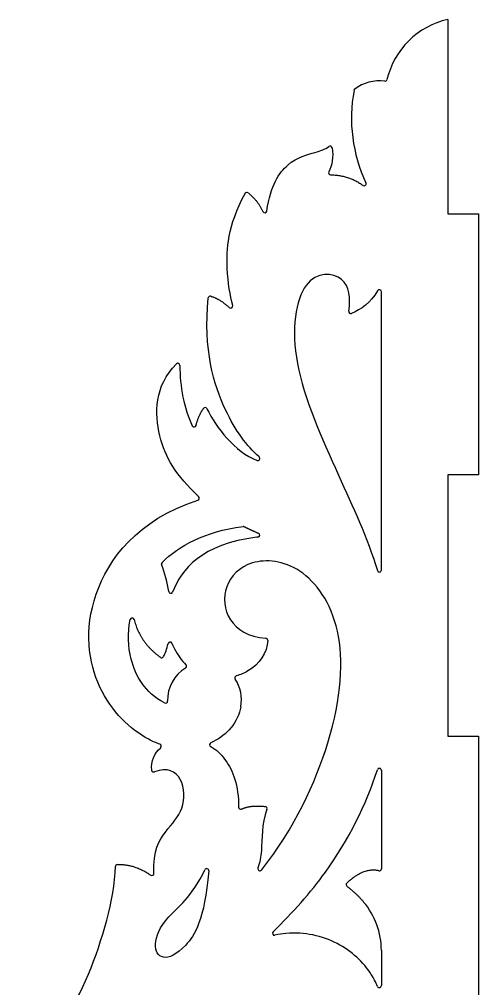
# Model space of a CAD drawing. Header units: millimetres. Extents: x -402 to 430, y -249 to 297.
# Drawn here: x -226.6 to -136.9, y 107.7 to 297 of the extents above; entities that cross this region are included whole.
import ezdxf

# ---------------------------------------------------------------- set-up
doc = ezdxf.new("R2010")
doc.units = ezdxf.units.MM
doc.header["$MEASUREMENT"] = 0
doc.layers.add('Layer 03', color=5, linetype='Continuous')

msp = doc.modelspace()

# ---------------------------------------------------------------- linework, layer by layer
at = {"layer": 'Layer 03'}
for p, q in [((-155.88, 189.49), (-155.88, 243.84)), ((-180.02, 195.9), (-180.2, 195.88)), ((-155.88, 150.35), (-155.88, 131.12)), ((-155.88, 115.16), (-155.88, 108.3))]:
    msp.add_line(p, q, dxfattribs=at)
msp.add_lwpolyline([(-142.88, 297.05), (-142.88, 259.05), (-136.88, 259.05), (-136.88, 208.05), (-142.88, 208.05), (-142.88, 157.05), (-136.88, 157.05), (-136.88, 106.05), (-142.88, 106.05), (-142.88, 55.05), (-136.88, 55.05), (-136.88, 4.05), (-142.88, 4.05), (-142.88, -46.95), (-136.88, -46.95), (-136.88, -97.95), (-142.88, -97.95), (-142.88, -148.95), (-136.88, -148.95), (-136.88, -199.95), (-142.88, -199.95)], dxfattribs=at)
for centre, radius, start, end in [((-139.42, 281.62), 15.81, 102.6729, 166.6167), ((-156.25, 276.96), 8.09, 82.7729, 126.7541), ((-155.18, 285.38), 0.4, 262.7729, 346.6167), ((-132.17, 277.77), 29.57, 169.4489, 205.3205), ((-160.85, 283.11), 0.4, 126.7541, 169.4489), ((-165.92, 271.91), 0.4, 9.5774, 126.5717), ((-165.84, 267.08), 0.4, 148.9288, 269.0781), ((-159.27, 264.95), 0.4, 233.9521, 25.3205), ((-182.19, 262.86), 0.4, 51.2361, 151.9905), ((-178.68, 259.67), 0.4, 204.2516, 351.5408), ((-156.28, 243.84), 0.4, 360, 149.5521), ((-189.35, 242.6), 0.4, 72.8574, 174.7253), ((-185.33, 241.03), 0.4, 226.5831, 14.3213), ((-161.87, 239.99), 0.4, 171.8195, 290.8528), ((-195.67, 229.47), 0.4, 359.4542, 135.1785), ((-190.33, 220.83), 0.4, 26.2278, 144.5014), ((-192.5, 217.83), 0.4, 205.7947, 345.4859), ((-180.04, 211.27), 0.4, 249.4857, 48.062), ((-191.89, 203.54), 0.4, 288.4383, 46.485), ((-182.86, 197.58), 0.4, 64.1685, 97.2669), ((-180.07, 196.3), 0.4, 276.5587, 66.3494), ((-198.46, 190.69), 0.4, 134.557, 200.5452), ((-156.28, 189.49), 0.4, 197.0044, 0), ((-197.06, 185.33), 0.4, 189.3009, 338.9645), ((-204.59, 179.73), 0.4, 13.4296, 168.4949), ((-178.49, 175.76), 0.4, 356.9649, 86.4903), ((-197.18, 175.02), 0.4, 22.6199, 167.1176), ((-198.82, 172.75), 0.4, 234.3137, 331.321), ((-194.36, 170.68), 0.4, 300.9359, 44.7279), ((-190.45, 164.14), 7.22, 120.9359, 181.8956), ((-184.13, 168.41), 0.4, 106.7863, 214.0835), ((-190.45, 164.14), 7.22, 348.8654, 34.0835), ((-198.07, 163.89), 0.4, 242.3009, 1.8956), ((-199.3, 155.07), 0.4, 312.8635, 70.1349), ((-189.05, 155.36), 0.4, 114.4634, 240.4859), ((-200.39, 150.43), 0.4, 185.8491, 291.9807), ((-156.28, 150.35), 0.4, 0, 162.2124), ((-183.4, 143.15), 0.4, 179.429, 294.3677), ((-178.64, 142.9), 0.4, 340.0321, 83.4534), ((-207.47, 131.54), 0.4, 93.2064, 178.4419), ((-190.02, 130.75), 0.4, 355.2244, 153.8655), ((-179.63, 131.13), 0.4, 161.5066, 321.4778), ((-156.28, 131.12), 0.4, 257.0247, 360), ((-200.74, 130.21), 0.4, 235.5007, 2.5955), ((-162.38, 128.02), 0.4, 133.3771, 233.1888), ((-170.54, 115.16), 14.65, 0, 40.2551), ((-176.78, 118.54), 0.4, 134.1102, 282.6122), ((-251.87, 126.19), 41.78, 307.1454, 337.9984), ((-156.28, 108.3), 0.4, 202.6952, 0)]:
    msp.add_arc(centre, radius, start, end, dxfattribs=at)
for points, knots in [([(-178.29, 259.61), (-177.53, 264.67), (-174.13, 269.76), (-168.64, 271.07), (-166.92, 271.66), (-166.16, 272.23)], [0.700636, 0.700636, 0.700636, 0.700636, 7.37762, 14.75524, 20.831624, 20.831624, 20.831624, 20.831624]), ([(-184.95, 241.13), (-185.46, 243.15), (-186.35, 248.43), (-185.96, 256.61), (-182.54, 263.05)], [-22.413442, -22.413442, -22.413442, -22.413442, -12.526109, -0.262796, -0.262796, -0.262796, -0.262796]), ([(-162.26, 240.05), (-161.89, 242.62), (-162.36, 247.43), (-171.77, 248.09), (-174.44, 230.8), (-164.61, 208.55), (-158.67, 195.93), (-156.67, 189.37)], [-713.846122, -713.846122, -713.846122, -713.846122, -690.259011, -664.693862, -639.128712, -613.563563, -591.522125, -591.522125, -591.522125, -591.522125]), ([(-179.77, 211.57), (-182.21, 213.76), (-186.91, 219.91), (-190.69, 232.47), (-189.75, 242.63)], [-33.872614, -33.872614, -33.872614, -33.872614, -18.373209, -0.279335, -0.279335, -0.279335, -0.279335]), ([(-191.61, 203.83), (-196.03, 208.02), (-200.18, 214.6), (-200.28, 225.39), (-195.95, 229.75)], [-32.121595, -32.121595, -32.121595, -32.121595, -16.348012, -0.80591, -0.80591, -0.80591, -0.80591]), ([(-199.16, 155.45), (-199.89, 155.71), (-204.24, 157.64), (-212.26, 165.21), (-214.92, 183.94), (-203.66, 199.2), (-191.76, 203.16)], [-59.193075, -59.193075, -59.193075, -59.193075, -55.448872, -36.965914, -18.482955, -0.322719, -0.322719, -0.322719, -0.322719]), ([(-179.31, 130.88), (-172.85, 139.01), (-164.01, 158.29), (-162.81, 179.21), (-171.57, 191.11), (-181.92, 191.9), (-187.04, 186.52), (-186.45, 179.43), (-181.95, 176.37), (-178.47, 176.16)], [573.199115, 573.199115, 573.199115, 573.199115, 596.788787, 623.915551, 651.042315, 678.169079, 705.295843, 732.422607, 758.599923, 758.599923, 758.599923, 758.599923]), ([(-198.25, 163.53), (-202.17, 165.59), (-205.23, 171.05), (-205.53, 177.12), (-204.98, 179.81)], [-53.205959, -53.205959, -53.205959, -53.205959, -38.571552, -27.801821, -27.801821, -27.801821, -27.801821]), ([(-196.81, 175.17), (-196.65, 174.79), (-195.9, 173.19), (-194.94, 171.83), (-194.08, 170.96)], [22.418165, 22.418165, 22.418165, 22.418165, 24.026727, 29.39478, 29.39478, 29.39478, 29.39478]), ([(-178.09, 175.74), (-178.22, 173.32), (-180.16, 170.44), (-183.45, 169.04), (-184.25, 168.79)], [-59.439689, -59.439689, -59.439689, -59.439689, -48.053454, -44.594574, -44.594574, -44.594574, -44.594574]), ([(-183.36, 162.74), (-183.39, 162.58), (-184.14, 159.25), (-186.53, 156.94), (-189.21, 155.72)], [-93.198686, -93.198686, -93.198686, -93.198686, -92.414788, -76.928823, -76.928823, -76.928823, -76.928823]), ([(-189.24, 155.01), (-188.17, 154.4), (-185.67, 152.19), (-183.76, 147.39), (-183.8, 143.15)], [20.139801, 20.139801, 20.139801, 20.139801, 25.166978, 33.139537, 33.139537, 33.139537, 33.139537]), ([(-200.34, 130.23), (-200.55, 134.73), (-197.96, 138.79), (-194.29, 142.49), (-194.28, 149.1), (-197.71, 151.08), (-200.24, 150.06)], [0.422795, 0.422795, 0.422795, 0.422795, 7.446712, 14.893426, 22.34014, 29.365994, 29.365994, 29.365994, 29.365994]), ([(-177.06, 118.83), (-173.19, 122.58), (-164.43, 132.39), (-158.86, 143.65), (-156.67, 150.47)], [525.464249, 525.464249, 525.464249, 525.464249, 536.868116, 554.572267, 554.572267, 554.572267, 554.572267]), ([(-178.26, 142.77), (-179.37, 139.7), (-179.04, 135.84), (-179.64, 132.36), (-180.01, 131.26)], [0.403292, 0.403292, 0.403292, 0.403292, 8.395798, 12.278156, 12.278156, 12.278156, 12.278156]), ([(-189.62, 130.71), (-190.43, 121.1), (-194.58, 114.82), (-198.93, 113.07), (-200.71, 115.97), (-198.52, 121.57), (-193.05, 125.49), (-190.38, 130.92)], [-46.592745, -46.592745, -46.592745, -46.592745, -37.781137, -28.335853, -18.890569, -9.445284, -0.401483, -0.401483, -0.401483, -0.401483]), ([(-156.65, 108.15), (-156.99, 108.95), (-158.63, 112.16), (-163.96, 117.19), (-171.62, 118.99), (-175.97, 118.31), (-176.69, 118.15)], [-65.9334, -65.9334, -65.9334, -65.9334, -61.938557, -49.550845, -37.163133, -34.698606, -34.698606, -34.698606, -34.698606])]:
    msp.add_open_spline(points, degree=3, knots=knots, dxfattribs=at)
for points, degree in [([(-165.52, 271.98), (-165.23, 270.23), (-165.49, 268.44), (-166.19, 267.28)], 3), ([(-165.85, 266.68), (-162.23, 266.62), (-159.5, 264.63)], 2), ([(-181.94, 263.17), (-180, 261.61), (-179.05, 259.5)], 2), ([(-189.23, 242.98), (-187.37, 242.4), (-185.61, 240.74)], 2), ([(-156.63, 244.04), (-158.01, 241.69), (-159.85, 240.33), (-161.73, 239.62)], 3), ([(-195.27, 229.46), (-195.3, 225.38), (-194.42, 220.9), (-192.86, 217.65)], 3), ([(-192.11, 217.73), (-191.58, 219.76), (-190.65, 221.06)], 2), ([(-189.97, 221), (-188.14, 217.29), (-184.59, 212.55), (-180.18, 210.9)], 3), ([(-198.75, 190.97), (-195.44, 194.22), (-190.52, 197.01), (-182.91, 197.98)], 3), ([(-182.68, 197.94), (-181.38, 197.31), (-179.91, 196.66)], 2), ([(-180.2, 195.88), (-191.05, 194.63), (-195.02, 189.52), (-196.68, 185.19)], 3), ([(-197.45, 185.27), (-197.74, 187.04), (-198.2, 188.83), (-198.84, 190.55)], 3), ([(-204.2, 179.82), (-203.14, 175.36), (-199.05, 172.43)], 2), ([(-198.47, 172.56), (-198.11, 173.22), (-197.8, 174.08), (-197.57, 175.11)], 3), ([(-200.78, 150.39), (-200.96, 152.11), (-200.19, 153.7), (-199.02, 154.78)], 3), ([(-183.24, 142.78), (-181.39, 143.62), (-178.59, 143.3)], 2), ([(-213.13, 110.54), (-210.44, 117.18), (-208.05, 124.96), (-207.87, 131.55)], 3), ([(-207.49, 131.94), (-204.23, 132.12), (-200.97, 129.88)], 2), ([(-156.37, 130.73), (-159.36, 131.42), (-162.66, 128.31)], 2), ([(-162.62, 127.7), (-160.8, 126.33), (-159.36, 124.63)], 2)]:
    msp.add_open_spline(points, degree=degree, dxfattribs=at)

doc.saveas('drawing.dxf')
